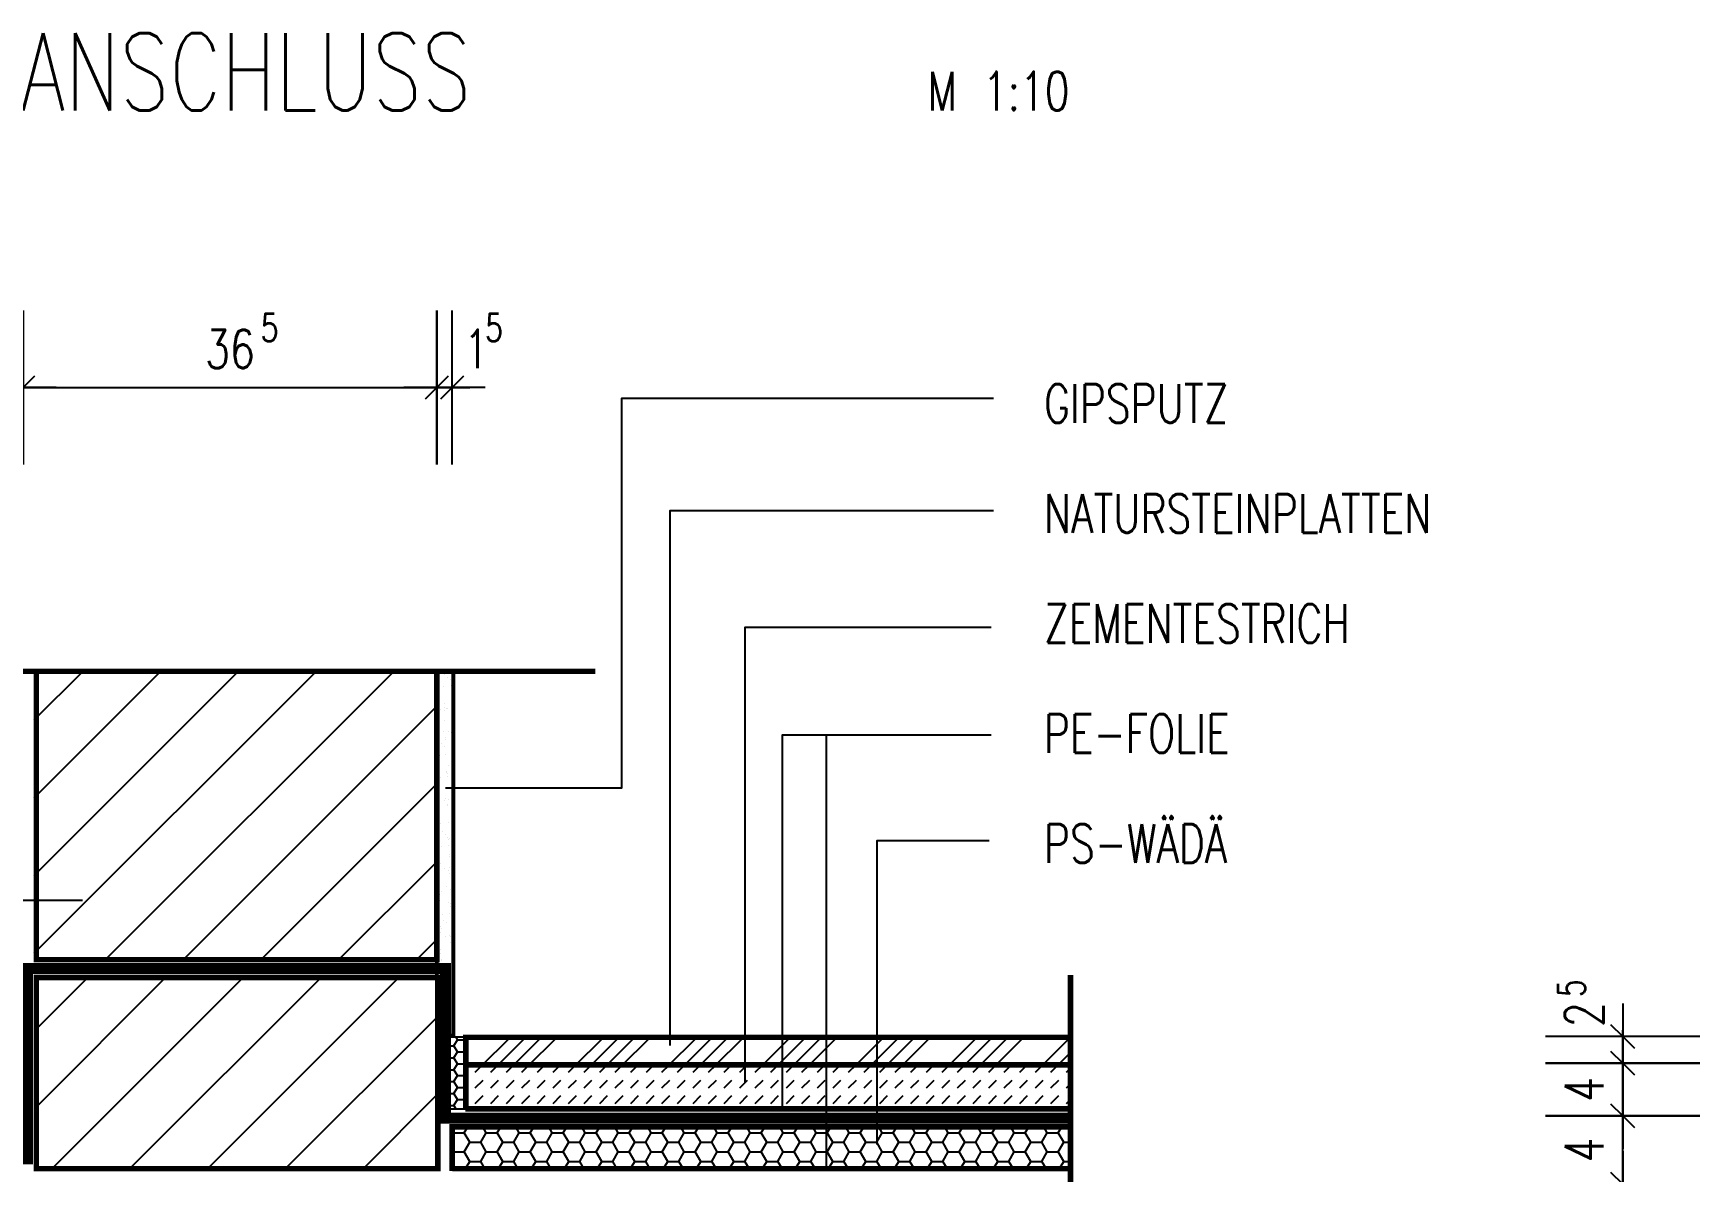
# Model space of a CAD drawing. Extents: x 0 to 21025, y 0 to 14850.
# Drawn here: x 6208 to 9995, y 4653 to 7240 of the extents above; entities that cross this region are included whole.
import ezdxf
from ezdxf.enums import TextEntityAlignment as Align

# ---------------------------------------------------------------- set-up
doc = ezdxf.new("R2010")
doc.units = 0
doc.header["$LTSCALE"] = 175
doc.linetypes.add('GESTRICHELT', pattern=[0.75, 0.5, -0.25])
doc.linetypes.add('GESTRICHELTX2', pattern=[1.5, 1, -0.5])
doc.layers.get('0').update_dxf_attribs({"linetype": 'CONTINUOUS'})
doc.layers.get('DEFPOINTS').update_dxf_attribs({"linetype": 'CONTINUOUS'})
for name, color, linetype in [('BEMASSUNG', 7, 'CONTINUOUS'), ('ESTRICH', 4, 'CONTINUOUS'), ('LEGENDE-35', 7, 'CONTINUOUS'), ('LEGENDE-70', 7, 'CONTINUOUS'), ('MAUERWERK', 6, 'CONTINUOUS'), ('PE-FOLIE', 1, 'GESTRICHELTX2'), ('SCHNITTKANTEN', 1, 'GESTRICHELT'), ('SCHRAFFUR', 2, 'CONTINUOUS')]:
    doc.layers.add(name, color=color, linetype=linetype)
doc.styles.get("Standard").update_dxf_attribs({"font": 'TXT.SHX', "width": 0.75})
doc.dimstyles.get("Standard").update_dxf_attribs({"dimtxt": 0.18, "dimasz": 0.18, "dimexe": 0.18, "dimexo": 0.0625, "dimgap": 0.09, "dimtad": 0, "dimtih": 1, "dimtoh": 1, "dimzin": 0, "dimcen": 0.09, "dimazin": 3, "dimtfac": 1, "dimtofl": 0, "dimtmove": 0, "dimatfit": 3})

# ---------------------------------------------------------------- blocks, each defined once
blk = doc.blocks.new('*X30')
at = {"color": 0}
for p, q in [((6215, 4800.786438), (6508.588562, 5094.375)), ((6215, 4977.563133), (6331.811867, 5094.375)), ((6250.990258, 4660), (6685.365258, 5094.375)), ((6427.766953, 4660), (6862.141953, 5094.375)), ((6604.543648, 4660), (7038.918648, 5094.375)), ((6781.320344, 4660), (7125, 5003.679656)), ((6958.097039, 4660), (7126.991073, 4828.894034))]:
    blk.add_line(p, q, dxfattribs=at)
blk = doc.blocks.new('*X31')
at = {"color": 0}
for p, q in [((7126.991073, 4952.582756), (7140.625, 4952.582756)), ((7126.991073, 4925.519463), (7140.625, 4925.519463)), ((7148.437467, 4939.051112), (7140.624967, 4952.582759)), ((7148.437467, 4911.987818), (7140.624967, 4925.519465)), ((7140.624986, 4952.582786), (7144.693448, 4959.629568)), ((7140.624986, 4925.519492), (7148.437486, 4939.051139)), ((7148.4375, 4939.051109), (7164.0625, 4939.051109)), ((7171.874967, 4925.519465), (7164.062467, 4939.051112)), ((7164.062486, 4939.051139), (7171.874986, 4952.582786)), ((7164.062486, 4911.987845), (7171.874986, 4925.519492)), ((7171.874967, 4952.582759), (7167.80649, 4959.629568)), ((7171.875, 4952.582756), (7187.5, 4952.582756)), ((7171.875, 4925.519463), (7187.5, 4925.519463)), ((7191.373001, 4945.874467), (7187.499967, 4952.582759)), ((7191.130539, 4919.23113), (7187.499967, 4925.519465)), ((7187.499986, 4952.582786), (7191.497051, 4959.505907)), ((7187.499986, 4925.519492), (7191.246824, 4932.009206)), ((7126.991073, 4898.456169), (7140.625, 4898.456169)), ((7148.437467, 4884.924524), (7140.624967, 4898.456171)), ((7140.624986, 4898.456198), (7148.437486, 4911.987845)), ((7148.4375, 4911.987816), (7164.0625, 4911.987816)), ((7171.874967, 4898.456171), (7164.062467, 4911.987818)), ((7164.062486, 4884.924551), (7171.874986, 4898.456198)), ((7171.875, 4898.456169), (7187.5, 4898.456169)), ((7190.888077, 4892.587792), (7187.499967, 4898.456171)), ((7187.499986, 4898.456198), (7190.996596, 4904.512504)), ((7126.991073, 4871.392875), (7140.625, 4871.392875)), ((7148.437467, 4857.861231), (7140.624967, 4871.392877)), ((7140.624986, 4871.392904), (7148.437486, 4884.924551)), ((7140.624986, 4844.329611), (7148.437486, 4857.861258)), ((7148.4375, 4884.924522), (7164.0625, 4884.924522)), ((7148.4375, 4857.861228), (7164.0625, 4857.861228)), ((7171.874967, 4871.392877), (7164.062467, 4884.924524)), ((7171.874967, 4844.329584), (7164.062467, 4857.86123)), ((7164.062486, 4857.861258), (7171.874986, 4871.392905)), ((7171.875, 4871.392875), (7187.5, 4871.392875)), ((7190.645615, 4865.944455), (7187.499967, 4871.392877)), ((7187.499986, 4871.392905), (7190.746368, 4877.015803)), ((7187.499986, 4844.329611), (7190.49614, 4849.519102)), ((7126.991073, 4844.329581), (7140.625, 4844.329581)), ((7126.991073, 4817.266288), (7140.625, 4817.266288)), ((7148.437467, 4830.797937), (7140.624967, 4844.329584)), ((7148.437467, 4803.734643), (7140.624967, 4817.26629)), ((7140.624986, 4817.266317), (7148.437486, 4830.797964)), ((7148.4375, 4830.797934), (7164.0625, 4830.797934)), ((7171.874967, 4817.26629), (7164.062467, 4830.797937)), ((7164.062486, 4830.797964), (7171.874986, 4844.329611)), ((7164.062486, 4803.73467), (7171.874986, 4817.266317)), ((7171.875, 4844.329581), (7187.5, 4844.329581)), ((7171.875, 4817.266288), (7187.5, 4817.266288)), ((7190.403153, 4839.301118), (7187.499967, 4844.329584)), ((7190.160691, 4812.657781), (7187.499967, 4817.26629)), ((7187.499986, 4817.266317), (7190.245912, 4822.0224)), ((7143.394522, 4795), (7148.437486, 4803.73467)), ((7148.4375, 4803.734641), (7164.0625, 4803.734641)), ((7169.105416, 4795), (7164.062467, 4803.734643))]:
    blk.add_line(p, q, dxfattribs=at)
blk = doc.blocks.new('*X32')
at = {"color": 0}
for p, q in [((7162.499968, 4741.489067), (7160, 4745.819138)), ((7160, 4737.158992), (7162.499985, 4741.489094)), ((7162.5, 4741.489065), (7187.5, 4741.489065)), ((7199.999967, 4719.838432), (7187.499967, 4741.489067)), ((7187.499985, 4741.489094), (7195.300511, 4755)), ((7224.999985, 4719.838459), (7237.499985, 4741.489094)), ((7237.499967, 4741.489067), (7229.699426, 4755)), ((7237.5, 4741.489065), (7262.5, 4741.489065)), ((7274.999967, 4719.838432), (7262.499967, 4741.489067)), ((7262.499985, 4741.489094), (7270.30051, 4755)), ((7299.999985, 4719.838459), (7312.499985, 4741.489094)), ((7312.499967, 4741.489067), (7304.699426, 4755)), ((7312.5, 4741.489065), (7337.5, 4741.489065)), ((7349.999967, 4719.838432), (7337.499967, 4741.489067)), ((7337.499985, 4741.489094), (7345.30051, 4755)), ((7374.999985, 4719.838459), (7387.499985, 4741.489095)), ((7387.499967, 4741.489067), (7379.699426, 4755)), ((7387.5, 4741.489065), (7412.5, 4741.489065)), ((7424.999967, 4719.838431), (7412.499967, 4741.489067)), ((7412.499985, 4741.489095), (7420.30051, 4755)), ((7449.999985, 4719.83846), (7462.499985, 4741.489095)), ((7462.499967, 4741.489066), (7454.699425, 4755)), ((7462.5, 4741.489065), (7487.5, 4741.489065)), ((7499.999966, 4719.838431), (7487.499966, 4741.489066)), ((7487.499984, 4741.489095), (7495.300509, 4755)), ((7524.999984, 4719.83846), (7537.499984, 4741.489095)), ((7537.499966, 4741.489066), (7529.699425, 4755)), ((7537.5, 4741.489065), (7562.5, 4741.489065)), ((7574.999966, 4719.838431), (7562.499966, 4741.489066)), ((7562.499984, 4741.489095), (7570.300509, 4755)), ((7599.999984, 4719.83846), (7612.499984, 4741.489095)), ((7612.499966, 4741.489066), (7604.699425, 4755)), ((7612.5, 4741.489065), (7637.5, 4741.489065)), ((7649.999966, 4719.838431), (7637.499966, 4741.489066)), ((7637.499984, 4741.489095), (7645.300509, 4755)), ((7674.999984, 4719.83846), (7687.499984, 4741.489095)), ((7687.499966, 4741.489066), (7679.699424, 4755)), ((7687.5, 4741.489065), (7712.5, 4741.489065)), ((7724.999966, 4719.838431), (7712.499966, 4741.489066)), ((7712.499984, 4741.489095), (7720.300508, 4755)), ((7749.999984, 4719.83846), (7762.499984, 4741.489095)), ((7762.499966, 4741.489066), (7754.699424, 4755)), ((7762.5, 4741.489065), (7787.5, 4741.489065)), ((7799.999966, 4719.838431), (7787.499966, 4741.489066)), ((7787.499983, 4741.489095), (7795.300508, 4755)), ((7824.999983, 4719.83846), (7837.499983, 4741.489095)), ((7837.499965, 4741.489066), (7829.699424, 4755)), ((7837.5, 4741.489065), (7862.5, 4741.489065)), ((7874.999965, 4719.838431), (7862.499965, 4741.489066)), ((7862.499983, 4741.489095), (7870.300508, 4755)), ((7899.999983, 4719.83846), (7912.499983, 4741.489096)), ((7912.499965, 4741.489066), (7904.699423, 4755)), ((7912.5, 4741.489065), (7937.5, 4741.489065)), ((7949.999965, 4719.83843), (7937.499965, 4741.489066)), ((7937.499983, 4741.489096), (7945.300507, 4755)), ((7974.999983, 4719.838461), (7987.499983, 4741.489096)), ((7987.499965, 4741.489065), (7979.699423, 4755)), ((7987.5, 4741.489065), (8012.5, 4741.489065)), ((8024.999965, 4719.83843), (8012.499965, 4741.489065)), ((8012.499983, 4741.489096), (8020.300507, 4755)), ((8049.999983, 4719.838461), (8062.499983, 4741.489096)), ((8062.499965, 4741.489065), (8054.699423, 4755)), ((8062.5, 4741.489065), (8087.5, 4741.489065)), ((8099.999965, 4719.83843), (8087.499965, 4741.489065)), ((8087.499982, 4741.489096), (8095.300507, 4755)), ((8124.999982, 4719.838461), (8137.499982, 4741.489096)), ((8137.499964, 4741.489065), (8129.699422, 4755)), ((8137.5, 4741.489065), (8162.5, 4741.489065)), ((8174.999964, 4719.83843), (8162.499964, 4741.489065)), ((8162.499982, 4741.489096), (8170.300506, 4755)), ((8199.999982, 4719.838461), (8212.499982, 4741.489096)), ((8212.499964, 4741.489065), (8204.699422, 4755)), ((8212.5, 4741.489065), (8237.5, 4741.489065)), ((8249.999964, 4719.83843), (8237.499964, 4741.489065)), ((8237.499982, 4741.489096), (8245.300506, 4755)), ((8274.999982, 4719.838461), (8287.499982, 4741.489096)), ((8287.499964, 4741.489065), (8279.699422, 4755)), ((8287.5, 4741.489065), (8312.5, 4741.489065)), ((8324.999964, 4719.83843), (8312.499964, 4741.489065)), ((8312.499982, 4741.489096), (8320.300506, 4755)), ((8349.999982, 4719.838461), (8362.499982, 4741.489096)), ((8362.499964, 4741.489065), (8354.699421, 4755)), ((8362.5, 4741.489065), (8387.5, 4741.489065)), ((8399.999964, 4719.83843), (8387.499964, 4741.489065)), ((8387.499981, 4741.489096), (8395.300505, 4755)), ((8424.999981, 4719.838461), (8437.499981, 4741.489097)), ((8437.499963, 4741.489065), (8429.699421, 4755)), ((8437.5, 4741.489065), (8462.5, 4741.489065)), ((8474.999963, 4719.838429), (8462.499963, 4741.489065)), ((8462.499981, 4741.489097), (8470.300505, 4755)), ((8499.999981, 4719.838462), (8512.499981, 4741.489097)), ((8512.499963, 4741.489064), (8504.699421, 4755)), ((8512.5, 4741.489065), (8537.5, 4741.489065)), ((8549.999963, 4719.838429), (8537.499963, 4741.489064)), ((8537.499981, 4741.489097), (8545.300505, 4755)), ((7162.499968, 4698.187797), (7160, 4702.517868)), ((7160, 4693.857722), (7162.499985, 4698.187824)), ((7162.5, 4698.187795), (7187.5, 4698.187795)), ((7199.999968, 4676.537162), (7187.499968, 4698.187797)), ((7187.499985, 4698.187824), (7199.999985, 4719.838459)), ((7200, 4719.83843), (7225, 4719.83843)), ((7237.499967, 4698.187797), (7224.999967, 4719.838432)), ((7224.999985, 4676.537189), (7237.499985, 4698.187824)), ((7237.5, 4698.187795), (7262.5, 4698.187795)), ((7274.999967, 4676.537162), (7262.499967, 4698.187797)), ((7262.499985, 4698.187824), (7274.999985, 4719.838459)), ((7275, 4719.83843), (7300, 4719.83843)), ((7312.499967, 4698.187797), (7299.999967, 4719.838432)), ((7299.999985, 4676.537189), (7312.499985, 4698.187824)), ((7312.5, 4698.187795), (7337.5, 4698.187795)), ((7349.999967, 4676.537161), (7337.499967, 4698.187797)), ((7337.499985, 4698.187824), (7349.999985, 4719.838459)), ((7350, 4719.83843), (7375, 4719.83843)), ((7387.499967, 4698.187796), (7374.999967, 4719.838432)), ((7374.999985, 4676.537189), (7387.499985, 4698.187824)), ((7387.5, 4698.187795), (7412.5, 4698.187795)), ((7424.999967, 4676.537161), (7412.499967, 4698.187796)), ((7412.499985, 4698.187824), (7424.999985, 4719.83846)), ((7425, 4719.83843), (7450, 4719.83843)), ((7462.499967, 4698.187796), (7449.999967, 4719.838431)), ((7449.999984, 4676.537189), (7462.499984, 4698.187825)), ((7462.5, 4698.187795), (7487.5, 4698.187795)), ((7499.999967, 4676.537161), (7487.499967, 4698.187796)), ((7487.499984, 4698.187825), (7499.999984, 4719.83846)), ((7500, 4719.83843), (7525, 4719.83843)), ((7537.499966, 4698.187796), (7524.999966, 4719.838431)), ((7524.999984, 4676.53719), (7537.499984, 4698.187825)), ((7537.5, 4698.187795), (7562.5, 4698.187795)), ((7574.999966, 4676.537161), (7562.499966, 4698.187796)), ((7562.499984, 4698.187825), (7574.999984, 4719.83846)), ((7575, 4719.83843), (7600, 4719.83843)), ((7612.499966, 4698.187796), (7599.999966, 4719.838431)), ((7599.999984, 4676.53719), (7612.499984, 4698.187825)), ((7612.5, 4698.187795), (7637.5, 4698.187795)), ((7649.999966, 4676.537161), (7637.499966, 4698.187796)), ((7637.499984, 4698.187825), (7649.999984, 4719.83846)), ((7650, 4719.83843), (7675, 4719.83843)), ((7687.499966, 4698.187796), (7674.999966, 4719.838431)), ((7674.999984, 4676.53719), (7687.499984, 4698.187825)), ((7687.5, 4698.187795), (7712.5, 4698.187795)), ((7724.999966, 4676.537161), (7712.499966, 4698.187796)), ((7712.499984, 4698.187825), (7724.999984, 4719.83846)), ((7725, 4719.83843), (7750, 4719.83843)), ((7762.499966, 4698.187796), (7749.999966, 4719.838431)), ((7749.999983, 4676.53719), (7762.499983, 4698.187825)), ((7762.5, 4698.187795), (7787.5, 4698.187795)), ((7799.999966, 4676.537161), (7787.499966, 4698.187796)), ((7787.499983, 4698.187825), (7799.999983, 4719.83846)), ((7800, 4719.83843), (7825, 4719.83843)), ((7837.499965, 4698.187796), (7824.999965, 4719.838431)), ((7824.999983, 4676.53719), (7837.499983, 4698.187825)), ((7837.5, 4698.187795), (7862.5, 4698.187795)), ((7874.999965, 4676.53716), (7862.499965, 4698.187796)), ((7862.499983, 4698.187825), (7874.999983, 4719.83846)), ((7875, 4719.83843), (7900, 4719.83843)), ((7912.499965, 4698.187795), (7899.999965, 4719.838431)), ((7899.999983, 4676.53719), (7912.499983, 4698.187825)), ((7912.5, 4698.187795), (7937.5, 4698.187795)), ((7949.999965, 4676.53716), (7937.499965, 4698.187795)), ((7937.499983, 4698.187825), (7949.999983, 4719.838461)), ((7950, 4719.83843), (7975, 4719.83843)), ((7987.499965, 4698.187795), (7974.999965, 4719.83843)), ((7974.999983, 4676.53719), (7987.499983, 4698.187826)), ((7987.5, 4698.187795), (8012.5, 4698.187795)), ((8024.999965, 4676.53716), (8012.499965, 4698.187795)), ((8012.499983, 4698.187826), (8024.999983, 4719.838461)), ((8025, 4719.83843), (8050, 4719.83843)), ((8062.499965, 4698.187795), (8049.999965, 4719.83843)), ((8049.999982, 4676.537191), (8062.499982, 4698.187826)), ((8062.5, 4698.187795), (8087.5, 4698.187795)), ((8099.999965, 4676.53716), (8087.499965, 4698.187795)), ((8087.499982, 4698.187826), (8099.999982, 4719.838461)), ((8100, 4719.83843), (8125, 4719.83843)), ((8137.499964, 4698.187795), (8124.999964, 4719.83843)), ((8124.999982, 4676.537191), (8137.499982, 4698.187826)), ((8137.5, 4698.187795), (8162.5, 4698.187795)), ((8174.999964, 4676.53716), (8162.499964, 4698.187795)), ((8162.499982, 4698.187826), (8174.999982, 4719.838461)), ((8175, 4719.83843), (8200, 4719.83843)), ((8212.499964, 4698.187795), (8199.999964, 4719.83843)), ((8199.999982, 4676.537191), (8212.499982, 4698.187826)), ((8212.5, 4698.187795), (8237.5, 4698.187795)), ((8249.999964, 4676.53716), (8237.499964, 4698.187795)), ((8237.499982, 4698.187826), (8249.999982, 4719.838461)), ((8250, 4719.83843), (8275, 4719.83843)), ((8287.499964, 4698.187795), (8274.999964, 4719.83843)), ((8274.999982, 4676.537191), (8287.499982, 4698.187826)), ((8287.5, 4698.187795), (8312.5, 4698.187795)), ((8324.999964, 4676.53716), (8312.499964, 4698.187795)), ((8312.499982, 4698.187826), (8324.999982, 4719.838461)), ((8325, 4719.83843), (8350, 4719.83843)), ((8362.499964, 4698.187795), (8349.999964, 4719.83843)), ((8349.999981, 4676.537191), (8362.499981, 4698.187826)), ((8362.5, 4698.187795), (8387.5, 4698.187795)), ((8399.999964, 4676.537159), (8387.499964, 4698.187795)), ((8387.499981, 4698.187826), (8399.999981, 4719.838461)), ((8400, 4719.83843), (8425, 4719.83843)), ((8437.499963, 4698.187794), (8424.999963, 4719.83843)), ((8424.999981, 4676.537191), (8437.499981, 4698.187826)), ((8437.5, 4698.187795), (8462.5, 4698.187795)), ((8474.999963, 4676.537159), (8462.499963, 4698.187794)), ((8462.499981, 4698.187826), (8474.999981, 4719.838462)), ((8475, 4719.83843), (8500, 4719.83843)), ((8512.499963, 4698.187794), (8499.999963, 4719.838429)), ((8499.999981, 4676.537191), (8512.499981, 4698.187827)), ((8512.5, 4698.187795), (8537.5, 4698.187795)), ((8549.999963, 4676.537159), (8537.499963, 4698.187794)), ((8537.499981, 4698.187827), (8549.999981, 4719.838462)), ((8550, 4719.83843), (8565, 4719.83843)), ((7190.452235, 4660), (7199.999985, 4676.537189)), ((7200, 4676.53716), (7225, 4676.53716)), ((7234.547702, 4660), (7224.999967, 4676.537162)), ((7265.452234, 4660), (7274.999985, 4676.537189)), ((7275, 4676.53716), (7300, 4676.53716)), ((7309.547702, 4660), (7299.999967, 4676.537162)), ((7340.452234, 4660), (7349.999985, 4676.537189)), ((7350, 4676.53716), (7375, 4676.53716)), ((7384.547702, 4660), (7374.999967, 4676.537161)), ((7415.452234, 4660), (7424.999985, 4676.537189)), ((7425, 4676.53716), (7450, 4676.53716)), ((7459.547701, 4660), (7449.999967, 4676.537161)), ((7490.452233, 4660), (7499.999984, 4676.53719)), ((7500, 4676.53716), (7525, 4676.53716)), ((7534.547701, 4660), (7524.999966, 4676.537161)), ((7565.452233, 4660), (7574.999984, 4676.53719)), ((7575, 4676.53716), (7600, 4676.53716)), ((7609.547701, 4660), (7599.999966, 4676.537161)), ((7640.452233, 4660), (7649.999984, 4676.53719)), ((7650, 4676.53716), (7675, 4676.53716)), ((7684.5477, 4660), (7674.999966, 4676.537161)), ((7715.452232, 4660), (7724.999984, 4676.53719)), ((7725, 4676.53716), (7750, 4676.53716)), ((7759.5477, 4660), (7749.999966, 4676.537161)), ((7790.452232, 4660), (7799.999983, 4676.53719)), ((7800, 4676.53716), (7825, 4676.53716)), ((7834.5477, 4660), (7824.999966, 4676.537161)), ((7865.452232, 4660), (7874.999983, 4676.53719)), ((7875, 4676.53716), (7900, 4676.53716)), ((7909.547699, 4660), (7899.999965, 4676.53716)), ((7940.452231, 4660), (7949.999983, 4676.53719)), ((7950, 4676.53716), (7975, 4676.53716)), ((7984.547699, 4660), (7974.999965, 4676.53716)), ((8015.452231, 4660), (8024.999983, 4676.537191)), ((8025, 4676.53716), (8050, 4676.53716)), ((8059.547699, 4660), (8049.999965, 4676.53716)), ((8090.452231, 4660), (8099.999982, 4676.537191)), ((8100, 4676.53716), (8125, 4676.53716)), ((8134.547698, 4660), (8124.999965, 4676.53716)), ((8165.45223, 4660), (8174.999982, 4676.537191)), ((8175, 4676.53716), (8200, 4676.53716)), ((8209.547698, 4660), (8199.999964, 4676.53716)), ((8240.45223, 4660), (8249.999982, 4676.537191)), ((8250, 4676.53716), (8275, 4676.53716)), ((8284.547698, 4660), (8274.999964, 4676.53716)), ((8315.45223, 4660), (8324.999982, 4676.537191)), ((8325, 4676.53716), (8350, 4676.53716)), ((8359.547697, 4660), (8349.999964, 4676.53716)), ((8390.45223, 4660), (8399.999981, 4676.537191)), ((8400, 4676.53716), (8425, 4676.53716)), ((8434.547697, 4660), (8424.999964, 4676.537159)), ((8465.452229, 4660), (8474.999981, 4676.537191)), ((8475, 4676.53716), (8500, 4676.53716)), ((8509.547697, 4660), (8499.999963, 4676.537159)), ((8540.452229, 4660), (8549.999981, 4676.537192)), ((8550, 4676.53716), (8565, 4676.53716))]:
    blk.add_line(p, q, dxfattribs=at)
blk = doc.blocks.new('*X33')
at = {"color": 0}
for p, q in [((7191.15625, 4893.059211), (7193.879546, 4895.782507)), ((7212.489168, 4879.03679), (7229.234885, 4895.782507)), ((7247.844507, 4879.03679), (7264.590224, 4895.782507)), ((7283.199846, 4879.03679), (7299.945563, 4895.782507)), ((7318.555185, 4879.03679), (7335.300902, 4895.782507)), ((7353.910524, 4879.03679), (7370.656241, 4895.782507)), ((7389.265863, 4879.03679), (7406.01158, 4895.782507)), ((7424.621202, 4879.03679), (7441.366919, 4895.782507)), ((7459.976542, 4879.03679), (7476.722258, 4895.782507)), ((7495.331881, 4879.03679), (7512.077597, 4895.782507)), ((7530.68722, 4879.03679), (7547.432936, 4895.782507)), ((7566.042559, 4879.03679), (7582.788276, 4895.782507)), ((7601.397898, 4879.03679), (7618.143615, 4895.782507)), ((7636.753237, 4879.03679), (7653.498954, 4895.782507)), ((7672.108576, 4879.03679), (7688.854293, 4895.782507)), ((7707.463915, 4879.03679), (7724.209632, 4895.782507)), ((7742.819254, 4879.03679), (7759.564971, 4895.782507)), ((7778.174593, 4879.03679), (7794.92031, 4895.782507)), ((7813.529932, 4879.03679), (7830.275649, 4895.782507)), ((7848.885271, 4879.03679), (7865.630988, 4895.782507)), ((7884.24061, 4879.03679), (7900.986327, 4895.782507)), ((7919.595949, 4879.03679), (7936.341666, 4895.782507)), ((7954.951288, 4879.03679), (7971.697005, 4895.782507)), ((7990.306627, 4879.03679), (8007.052344, 4895.782507)), ((8025.661966, 4879.03679), (8042.407683, 4895.782507)), ((8061.017306, 4879.03679), (8077.763022, 4895.782507)), ((8096.372645, 4879.03679), (8113.118361, 4895.782507)), ((8131.727984, 4879.03679), (8148.4737, 4895.782507)), ((8167.083323, 4879.03679), (8183.82904, 4895.782507)), ((8202.438662, 4879.03679), (8219.184379, 4895.782507)), ((8237.794001, 4879.03679), (8254.539718, 4895.782507)), ((8273.14934, 4879.03679), (8289.895057, 4895.782507)), ((8308.504679, 4879.03679), (8325.250396, 4895.782507)), ((8343.860018, 4879.03679), (8360.605735, 4895.782507)), ((8379.215357, 4879.03679), (8395.961074, 4895.782507)), ((8414.570696, 4879.03679), (8431.316413, 4895.782507)), ((8449.926035, 4879.03679), (8466.671752, 4895.782507)), ((8485.281374, 4879.03679), (8502.027091, 4895.782507)), ((8520.636713, 4879.03679), (8537.38243, 4895.782507)), ((8555.992052, 4879.03679), (8565, 4888.044738)), ((7191.15625, 4857.703872), (7194.811499, 4861.359121)), ((7212.489168, 4843.681451), (7230.166838, 4861.359121)), ((7247.844507, 4843.681451), (7265.522177, 4861.359121)), ((7283.199846, 4843.681451), (7300.877516, 4861.359121)), ((7318.555185, 4843.681451), (7336.232855, 4861.359121)), ((7353.910524, 4843.681451), (7371.588194, 4861.359121)), ((7389.265863, 4843.681451), (7406.943533, 4861.359121)), ((7424.621202, 4843.681451), (7442.298872, 4861.359121)), ((7459.976542, 4843.681451), (7477.654211, 4861.359121)), ((7495.331881, 4843.681451), (7513.00955, 4861.359121)), ((7530.68722, 4843.681451), (7548.364889, 4861.359121)), ((7566.042559, 4843.681451), (7583.720228, 4861.359121)), ((7601.397898, 4843.681451), (7619.075567, 4861.359121)), ((7636.753237, 4843.681451), (7654.430906, 4861.359121)), ((7672.108576, 4843.681451), (7689.786245, 4861.359121)), ((7707.463915, 4843.681451), (7725.141584, 4861.359121)), ((7742.819254, 4843.681451), (7760.496924, 4861.359121)), ((7778.174593, 4843.681451), (7795.852263, 4861.359121)), ((7813.529932, 4843.681451), (7831.207602, 4861.359121)), ((7848.885271, 4843.681451), (7866.562941, 4861.359121)), ((7884.24061, 4843.681451), (7901.91828, 4861.359121)), ((7919.595949, 4843.681451), (7937.273619, 4861.359121)), ((7954.951288, 4843.681451), (7972.628958, 4861.359121)), ((7990.306627, 4843.681451), (8007.984297, 4861.359121)), ((8025.661966, 4843.681451), (8043.339636, 4861.359121)), ((8061.017306, 4843.681451), (8078.694975, 4861.359121)), ((8096.372645, 4843.681451), (8114.050314, 4861.359121)), ((8131.727984, 4843.681451), (8149.405653, 4861.359121)), ((8167.083323, 4843.681451), (8184.760992, 4861.359121)), ((8202.438662, 4843.681451), (8220.116331, 4861.359121)), ((8237.794001, 4843.681451), (8255.47167, 4861.359121)), ((8273.14934, 4843.681451), (8290.827009, 4861.359121)), ((8308.504679, 4843.681451), (8326.182348, 4861.359121)), ((8343.860018, 4843.681451), (8361.537688, 4861.359121)), ((8379.215357, 4843.681451), (8396.893027, 4861.359121)), ((8414.570696, 4843.681451), (8432.248366, 4861.359121)), ((8449.926035, 4843.681451), (8467.603705, 4861.359121)), ((8485.281374, 4843.681451), (8502.959044, 4861.359121)), ((8520.636713, 4843.681451), (8538.314383, 4861.359121)), ((8555.992052, 4843.681451), (8565, 4852.689399)), ((7191.15625, 4822.348533), (7194.811499, 4826.003782)), ((7212.489168, 4808.326112), (7230.166838, 4826.003782)), ((7247.844507, 4808.326112), (7265.522177, 4826.003782)), ((7283.199846, 4808.326112), (7300.877516, 4826.003782)), ((7318.555185, 4808.326112), (7336.232855, 4826.003782)), ((7353.910524, 4808.326112), (7371.588194, 4826.003782)), ((7389.265863, 4808.326112), (7406.943533, 4826.003782)), ((7424.621202, 4808.326112), (7442.298872, 4826.003782)), ((7459.976542, 4808.326112), (7477.654211, 4826.003782)), ((7495.331881, 4808.326112), (7513.00955, 4826.003782)), ((7530.68722, 4808.326112), (7548.364889, 4826.003782)), ((7566.042559, 4808.326112), (7583.720228, 4826.003782)), ((7601.397898, 4808.326112), (7619.075567, 4826.003782)), ((7636.753237, 4808.326112), (7654.430906, 4826.003782)), ((7672.108576, 4808.326112), (7689.786245, 4826.003782)), ((7707.463915, 4808.326112), (7725.141584, 4826.003782)), ((7742.819254, 4808.326112), (7760.496924, 4826.003782)), ((7778.174593, 4808.326112), (7795.852263, 4826.003782)), ((7813.529932, 4808.326112), (7831.207602, 4826.003782)), ((7848.885271, 4808.326112), (7866.562941, 4826.003782)), ((7884.24061, 4808.326112), (7901.91828, 4826.003782)), ((7919.595949, 4808.326112), (7937.273619, 4826.003782)), ((7954.951288, 4808.326112), (7972.628958, 4826.003782)), ((7990.306627, 4808.326112), (8007.984297, 4826.003782)), ((8025.661966, 4808.326112), (8043.339636, 4826.003782)), ((8061.017306, 4808.326112), (8078.694975, 4826.003782)), ((8096.372645, 4808.326112), (8114.050314, 4826.003782)), ((8131.727984, 4808.326112), (8149.405653, 4826.003782)), ((8167.083323, 4808.326112), (8184.760992, 4826.003782)), ((8202.438662, 4808.326112), (8220.116331, 4826.003782)), ((8237.794001, 4808.326112), (8255.47167, 4826.003782)), ((8273.14934, 4808.326112), (8290.827009, 4826.003782)), ((8308.504679, 4808.326112), (8326.182348, 4826.003782)), ((8343.860018, 4808.326112), (8361.537688, 4826.003782)), ((8379.215357, 4808.326112), (8396.893027, 4826.003782)), ((8414.570696, 4808.326112), (8432.248366, 4826.003782)), ((8449.926035, 4808.326112), (8467.603705, 4826.003782)), ((8485.281374, 4808.326112), (8502.959044, 4826.003782)), ((8520.636713, 4808.326112), (8538.314383, 4826.003782)), ((8555.992052, 4808.326112), (8565, 4817.33406))]:
    blk.add_line(p, q, dxfattribs=at)
blk = doc.blocks.new('*X34')
at = {"color": 0}
for p, q in [((7228.452378, 4895), (7288.452378, 4955)), ((7263.807717, 4895), (7323.807717, 4955)), ((7299.163056, 4895), (7359.163056, 4955)), ((7334.518395, 4895), (7394.518395, 4955)), ((7440.584412, 4895), (7500.584412, 4955)), ((7475.939751, 4895), (7535.939751, 4955)), ((7511.29509, 4895), (7571.29509, 4955)), ((7546.650429, 4895), (7606.650429, 4955)), ((7652.716447, 4895), (7712.716447, 4955)), ((7688.071786, 4895), (7748.071786, 4955)), ((7723.427125, 4895), (7783.427125, 4955)), ((7758.782464, 4895), (7818.782464, 4955)), ((7864.848481, 4895), (7924.848481, 4955)), ((7900.20382, 4895), (7960.20382, 4955)), ((7935.559159, 4895), (7995.559159, 4955)), ((7970.914498, 4895), (8030.914498, 4955)), ((8076.980515, 4895), (8136.980515, 4955)), ((8112.335854, 4895), (8172.335854, 4955)), ((8147.691194, 4895), (8207.691194, 4955)), ((8183.046533, 4895), (8243.046533, 4955)), ((8289.11255, 4895), (8349.11255, 4955)), ((8324.467889, 4895), (8384.467889, 4955)), ((8359.823228, 4895), (8419.823228, 4955)), ((8395.178567, 4895), (8455.178567, 4955)), ((8501.244584, 4895), (8561.244584, 4955)), ((8536.599923, 4895), (8570, 4928.400077))]:
    blk.add_line(p, q, dxfattribs=at)
blk = doc.blocks.new('*X35')
at = {"color": 0}
for p, q in [((6210, 5149.339828), (6850.660172, 5790)), ((6210, 5326.116524), (6673.883476, 5790)), ((6210, 5502.893219), (6497.106781, 5790)), ((6210, 5679.669914), (6320.330086, 5790)), ((6372.436867, 5135), (7027.436867, 5790)), ((6549.213562, 5135), (7120, 5705.786438)), ((6725.990258, 5135), (7120, 5529.009742)), ((6902.766953, 5135), (7120, 5352.233047)), ((7079.543648, 5135), (7120, 5175.456352))]:
    blk.add_line(p, q, dxfattribs=at)
blk = doc.blocks.new('MASSHILFSLINIE')
for points in [[(0, -175), (0, 175)], [(75, 0), (-75, 0)], [(0, 0), (-26.516504, -26.516504)], [(0, 0), (26.516504, 26.516504)]]:
    blk.add_lwpolyline(points)
blk = doc.blocks.new('*D40')
at = {"color": 0, "linetype": 'BYBLOCK'}
blk.add_line((9820, 4226), (9820, 4624), dxfattribs=at)
at = {"layer": 'DEFPOINTS', "color": 0, "linetype": 'BYBLOCK'}
for p in [(8530, 4625), (9820, 4625), (7915, 4225)]:
    blk.add_point(p, dxfattribs=at)
at = {"color": 0, "linetype": 'BYBLOCK'}
for p, rotation in [((9820, 4625), 90), ((9820, 4225), 270)]:
    blk.add_blockref('MASSHILFSLINIE', p, dxfattribs=dict(at, rotation=rotation))
at = {"color": 0, "linetype": 'BYBLOCK', "width": 0.75}
blk.add_text('16', height=87.5, rotation=90, dxfattribs=at).set_placement((9732.5, 4425), align=Align.MIDDLE_CENTER)
blk = doc.blocks.new('*D41')
at = {"color": 0, "linetype": 'BYBLOCK'}
blk.add_line((9820, 4626), (9820, 4779), dxfattribs=at)
at = {"layer": 'DEFPOINTS', "color": 0, "linetype": 'BYBLOCK'}
for p in [(8555, 4780), (9820, 4780), (8530, 4625)]:
    blk.add_point(p, dxfattribs=at)
at = {"color": 0, "linetype": 'BYBLOCK'}
for p, rotation in [((9820, 4780), 90), ((9820, 4625), 270)]:
    blk.add_blockref('MASSHILFSLINIE', p, dxfattribs=dict(at, rotation=rotation))
at = {"color": 0, "linetype": 'BYBLOCK', "width": 0.75}
blk.add_text('4', height=87.5, rotation=90, dxfattribs=at).set_placement((9732.5, 4702.5), align=Align.MIDDLE_CENTER)
blk = doc.blocks.new('*D42')
at = {"color": 0, "linetype": 'BYBLOCK'}
blk.add_line((9820, 4781), (9820, 4899), dxfattribs=at)
at = {"layer": 'DEFPOINTS', "color": 0, "linetype": 'BYBLOCK'}
for p in [(8535, 4900), (9820, 4900), (8555, 4780)]:
    blk.add_point(p, dxfattribs=at)
at = {"color": 0, "linetype": 'BYBLOCK'}
for p, rotation in [((9820, 4900), 90), ((9820, 4780), 270)]:
    blk.add_blockref('MASSHILFSLINIE', p, dxfattribs=dict(at, rotation=rotation))
at = {"color": 0, "linetype": 'BYBLOCK', "width": 0.75}
blk.add_text('4', height=87.5, rotation=90, dxfattribs=at).set_placement((9732.5, 4840), align=Align.MIDDLE_CENTER)
blk = doc.blocks.new('*D48')
at = {"color": 0, "linetype": 'BYBLOCK'}
blk.add_line((9820, 4901), (9820, 4959), dxfattribs=at)
at = {"layer": 'DEFPOINTS', "color": 0, "linetype": 'BYBLOCK'}
for p in [(8540, 4960), (9820, 4960), (8535, 4900)]:
    blk.add_point(p, dxfattribs=at)
at = {"color": 0, "linetype": 'BYBLOCK'}
for p, rotation in [((9820, 4960), 90), ((9820, 4900), 270)]:
    blk.add_blockref('MASSHILFSLINIE', p, dxfattribs=dict(at, rotation=rotation))
at = {"color": 0, "linetype": 'BYBLOCK', "width": 0.75}
blk.add_text('2', height=87.5, rotation=90, dxfattribs=at).set_placement((9732.5, 5010), align=Align.MIDDLE_CENTER)
blk = doc.blocks.new('*D43')
at = {"color": 0, "linetype": 'BYBLOCK'}
blk.add_line((5966, 6435), (6184, 6435), dxfattribs=at)
at = {"layer": 'DEFPOINTS', "color": 0, "linetype": 'BYBLOCK'}
for p in [(6185, 6435), (5965, 5775), (6185, 5775)]:
    blk.add_point(p, dxfattribs=at)
at = {"color": 0, "linetype": 'BYBLOCK', "rotation": 180}
blk.add_blockref('MASSHILFSLINIE', (5965, 6435), dxfattribs=at)
at = {"color": 0, "linetype": 'BYBLOCK'}
blk.add_blockref('MASSHILFSLINIE', (6185, 6435), dxfattribs=at)
at = {"color": 0, "linetype": 'BYBLOCK', "width": 0.75}
blk.add_text('8', height=87.5, dxfattribs=at).set_placement((6075, 6522.5), align=Align.MIDDLE_CENTER)
blk = doc.blocks.new('*D44')
at = {"color": 0, "linetype": 'BYBLOCK'}
blk.add_line((6186, 6435), (7124, 6435), dxfattribs=at)
at = {"layer": 'DEFPOINTS', "color": 0, "linetype": 'BYBLOCK'}
for p in [(7125, 6435), (6185, 5775), (7125, 5780)]:
    blk.add_point(p, dxfattribs=at)
at = {"color": 0, "linetype": 'BYBLOCK', "rotation": 180}
blk.add_blockref('MASSHILFSLINIE', (6185, 6435), dxfattribs=at)
at = {"color": 0, "linetype": 'BYBLOCK'}
blk.add_blockref('MASSHILFSLINIE', (7125, 6435), dxfattribs=at)
at = {"color": 0, "linetype": 'BYBLOCK', "width": 0.75}
blk.add_text('36', height=87.5, dxfattribs=at).set_placement((6655, 6522.5), align=Align.MIDDLE_CENTER)
blk = doc.blocks.new('*D47')
at = {"color": 0, "linetype": 'BYBLOCK'}
blk.add_line((7126, 6435), (7159, 6435), dxfattribs=at)
at = {"layer": 'DEFPOINTS', "color": 0, "linetype": 'BYBLOCK'}
for p in [(7160, 6435), (7125, 5780), (7160, 5785)]:
    blk.add_point(p, dxfattribs=at)
at = {"color": 0, "linetype": 'BYBLOCK', "rotation": 180}
blk.add_blockref('MASSHILFSLINIE', (7125, 6435), dxfattribs=at)
at = {"color": 0, "linetype": 'BYBLOCK'}
blk.add_blockref('MASSHILFSLINIE', (7160, 6435), dxfattribs=at)
at = {"color": 0, "linetype": 'BYBLOCK', "width": 0.75}
blk.add_text('1', height=87.5, dxfattribs=at).set_placement((7215, 6522.5), align=Align.MIDDLE_CENTER)
blk = doc.blocks.new('*D46')
at = {"color": 0, "linetype": 'BYBLOCK'}
blk.add_line((3550, 4661), (3550, 5094), dxfattribs=at)
at = {"layer": 'DEFPOINTS', "color": 0, "linetype": 'BYBLOCK'}
for p in [(3550, 5095), (6220, 5095), (6220, 4660)]:
    blk.add_point(p, dxfattribs=at)
at = {"color": 0, "linetype": 'BYBLOCK'}
for p, rotation in [((3550, 5095), 90), ((3550, 4660), 270)]:
    blk.add_blockref('MASSHILFSLINIE', p, dxfattribs=dict(at, rotation=rotation))
at = {"color": 0, "linetype": 'BYBLOCK', "width": 0.75}
blk.add_text('16', height=87.5, rotation=90, dxfattribs=at).set_placement((3462.5, 4877.5), align=Align.MIDDLE_CENTER)

msp = doc.modelspace()

# ---------------------------------------------------------------- linework, layer by layer
at = {"color": 0}
for p, q in [((7142.870093, 5781.986207), (7142.870093, 5781.986207)), ((7148.866168, 5775.84639), (7148.866168, 5775.84639)), ((7157.300083, 5770.473394), (7157.300083, 5770.473394)), ((7157.527331, 5758.126357), (7157.527331, 5758.126357)), ((7125.379337, 5751.017427), (7125.379337, 5751.017427)), ((7130.361742, 5754.54994), (7130.361742, 5754.54994)), ((7140.643227, 5755.730697), (7140.643227, 5755.730697)), ((7132.541968, 5703.053961), (7132.541968, 5703.053961)), ((7141.531905, 5700.935382), (7141.531905, 5700.935382)), ((7141.903094, 5717.194222), (7141.903094, 5717.194222)), ((7143.646669, 5708.628944), (7143.646669, 5708.628944)), ((7147.333055, 5705.250993), (7147.333055, 5705.250993)), ((7148.801663, 5705.194591), (7148.801663, 5705.194591)), ((7127.32238, 5670.196123), (7127.32238, 5670.196123)), ((7128.203143, 5650.134666), (7128.203143, 5650.134666)), ((7140.571719, 5652.328087), (7140.571719, 5652.328087)), ((7143.162961, 5678.657747), (7143.162961, 5678.657747)), ((7150.98189, 5653.698612), (7150.98189, 5653.698612)), ((7157.684472, 5650.853337), (7157.684472, 5650.853337)), ((7135.041033, 5625.487075), (7135.041033, 5625.487075)), ((7143.474947, 5620.114079), (7143.474947, 5620.114079)), ((7144.422828, 5640.121271), (7144.422828, 5640.121271)), ((7145.602888, 5634.190737), (7145.602888, 5634.190737)), ((7126.472976, 5579.074411), (7126.472976, 5579.074411)), ((7131.846051, 5599.39632), (7131.846051, 5599.39632)), ((7145.682695, 5601.584796), (7145.682695, 5601.584796)), ((7151.1936, 5575.40503), (7151.1936, 5575.40503)), ((7159.01164, 5602.972738), (7159.01164, 5602.972738)), ((7159.627514, 5570.032034), (7159.627514, 5570.032034)), ((7127.706769, 5550.576067), (7127.706769, 5550.576067)), ((7134.026277, 5547.900342), (7134.026277, 5547.900342)), ((7146.379464, 5560.833475), (7146.379464, 5560.833475)), ((7146.942562, 5563.048321), (7146.942562, 5563.048321)), ((7150.065851, 5557.455524), (7150.065851, 5557.455524)), ((7150.285973, 5550.040971), (7150.285973, 5550.040971)), ((7127.249552, 5505.717148), (7127.249552, 5505.717148)), ((7130.935939, 5502.339197), (7130.935939, 5502.339197)), ((7142.056028, 5497.174468), (7142.056028, 5497.174468)), ((7143.859336, 5500.494022), (7143.859336, 5500.494022)), ((7148.20243, 5524.511845), (7148.20243, 5524.511845)), ((7152.466199, 5498.544993), (7152.466199, 5498.544993)), ((7129.649811, 5469.754764), (7129.649811, 5469.754764)), ((7148.335684, 5486.395268), (7148.335684, 5486.395268)), ((7149.462297, 5485.97537), (7149.462297, 5485.97537)), ((7129.205772, 5431.278941), (7129.205772, 5431.278941)), ((7133.330361, 5444.242701), (7133.330361, 5444.242701)), ((7137.368464, 5425.045715), (7137.368464, 5425.045715)), ((7145.802379, 5419.672719), (7145.802379, 5419.672719)), ((7150.722164, 5447.438894), (7150.722164, 5447.438894)), ((7160.011904, 5450.411978), (7160.011904, 5450.411978)), ((7160.49595, 5447.819119), (7160.49595, 5447.819119)), ((7125.100416, 5391.376197), (7125.100416, 5391.376197)), ((7126.198047, 5389.117673), (7126.198047, 5389.117673)), ((7135.510587, 5392.746722), (7135.510587, 5392.746722)), ((7149.11226, 5413.038006), (7149.11226, 5413.038006)), ((7151.770283, 5394.887352), (7151.770283, 5394.887352)), ((7151.982031, 5408.902419), (7151.982031, 5408.902419)), ((7152.798647, 5409.660055), (7152.798647, 5409.660055)), ((7127.457915, 5350.581197), (7127.457915, 5350.581197)), ((7129.982348, 5357.921679), (7129.982348, 5357.921679)), ((7130.034201, 5350.134707), (7130.034201, 5350.134707)), ((7133.668735, 5354.543728), (7133.668735, 5354.543728)), ((7143.540338, 5342.020848), (7143.540338, 5342.020848)), ((7153.241898, 5370.365944), (7153.241898, 5370.365944)), ((7153.521031, 5374.96367), (7153.521031, 5374.96367)), ((7153.950509, 5343.391373), (7153.950509, 5343.391373)), ((7161.954946, 5369.590674), (7161.954946, 5369.590674)), ((7128.717782, 5312.044722), (7128.717782, 5312.044722)), ((7151.06848, 5338.599799), (7151.06848, 5338.599799)), ((7154.501765, 5331.829468), (7154.501765, 5331.829468)), ((7129.977649, 5273.508246), (7129.977649, 5273.508246)), ((7131.938568, 5283.483472), (7131.938568, 5283.483472)), ((7131.977243, 5269.313404), (7131.977243, 5269.313404)), ((7134.81467, 5289.089081), (7134.81467, 5289.089081)), ((7146.186768, 5300.052663), (7146.186768, 5300.052663)), ((7151.845056, 5265.242536), (7151.845056, 5265.242536)), ((7155.761633, 5293.292993), (7155.761633, 5293.292993)), ((7161.98026, 5292.665499), (7161.98026, 5292.665499)), ((7126.584726, 5236.222578), (7126.584726, 5236.222578)), ((7131.237516, 5234.971771), (7131.237516, 5234.971771)), ((7136.994897, 5237.593103), (7136.994897, 5237.593103)), ((7153.254592, 5239.733732), (7153.254592, 5239.733732)), ((7155.531442, 5261.864585), (7155.531442, 5261.864585)), ((7157.0215, 5254.756518), (7157.0215, 5254.756518)), ((7162.339335, 5249.970618), (7162.339335, 5249.970618)), ((7132.497383, 5196.435296), (7132.497383, 5196.435296)), ((7132.715143, 5210.12621), (7132.715143, 5210.12621)), ((7136.40153, 5206.748259), (7136.40153, 5206.748259)), ((7139.695896, 5224.604355), (7139.695896, 5224.604355)), ((7148.12981, 5219.231359), (7148.12981, 5219.231359)), ((7153.801275, 5190.80433), (7153.801275, 5190.80433)), ((7155.434818, 5188.237754), (7155.434818, 5188.237754)), ((7158.281367, 5216.220042), (7158.281367, 5216.220042)), ((7133.75725, 5157.89882), (7133.75725, 5157.89882)), ((7145.024647, 5186.867229), (7145.024647, 5186.867229)), ((7155.848463, 5174.522311), (7155.848463, 5174.522311)), ((7159.541234, 5177.683567), (7159.541234, 5177.683567)), ((7132.361632, 5149.693348), (7132.361632, 5149.693348)), ((7134.671363, 5135.688003), (7134.671363, 5135.688003)), ((7135.017118, 5119.362345), (7135.017118, 5119.362345)), ((7136.29898, 5133.935462), (7136.29898, 5133.935462)), ((7154.577851, 5117.447067), (7154.577851, 5117.447067)), ((7158.264238, 5114.069116), (7158.264238, 5114.069116)), ((7160.801101, 5139.147091), (7160.801101, 5139.147091)), ((7128.069035, 5081.068958), (7128.069035, 5081.068958)), ((7136.276985, 5080.82587), (7136.276985, 5080.82587)), ((7138.479206, 5082.439483), (7138.479206, 5082.439483)), ((7148.5142, 5099.611303), (7148.5142, 5099.611303)), ((7154.738902, 5084.580113), (7154.738902, 5084.580113)), ((7162.060968, 5100.610616), (7162.060968, 5100.610616)), ((7125.87076, 5074.24504), (7125.87076, 5074.24504)), ((7134.304675, 5068.872044), (7134.304675, 5068.872044)), ((7135.447939, 5062.33074), (7135.447939, 5062.33074)), ((7137.536852, 5042.289394), (7137.536852, 5042.289394)), ((7139.134326, 5058.952789), (7139.134326, 5058.952789)), ((7156.534071, 5043.00886), (7156.534071, 5043.00886)), ((7138.796719, 5003.752919), (7138.796719, 5003.752919)), ((7142.023328, 5024.162996), (7142.023328, 5024.162996)), ((7146.508957, 5031.713609), (7146.508957, 5031.713609)), ((7150.457242, 5018.79), (7150.457242, 5018.79)), ((7156.919128, 5033.084134), (7156.919128, 5033.084134)), ((7137.404159, 4987.892534), (7137.404159, 4987.892534)), ((7137.78329, 4978.781843), (7137.78329, 4978.781843)), ((7140.056586, 4965.216443), (7140.056586, 4965.216443)), ((7157.310647, 4969.651598), (7157.310647, 4969.651598)), ((7158.175895, 4974.080951), (7158.175895, 4974.080951)), ((7160.997033, 4966.273647), (7160.997033, 4966.273647))]:
    msp.add_line(p, q, dxfattribs=at)
at = {"layer": 'BEMASSUNG'}
for points in [[(8390, 6410), (7545, 6410), (7545, 5525), (7145, 5525)], [(8390, 6155), (7655, 6155), (7655, 4940)], [(8385, 5890), (7825, 5890), (7825, 4855)], [(8385, 5645), (7910, 5645), (7910, 4790)], [(8010, 5645), (8010, 4655)], [(8380, 5405), (8125, 5405), (8125, 4715)], [(3390, 5270), (6320, 5270)]]:
    msp.add_lwpolyline(points, dxfattribs=at)
at = {"layer": 'ESTRICH', "const_width": 12.5}
for points in [[(7191.15625, 4895.782507), (7191.15625, 4958.282507), (8565, 4958.282507)], [(7191.15625, 4795.782507), (7191.15625, 4895.782507), (8565, 4895.782507)], [(8565, 4795.782507), (7190, 4795.782507)], [(8565, 4755), (7160, 4755), (7160, 4655)], [(7160, 4660), (8565, 4660)]]:
    msp.add_lwpolyline(points, dxfattribs=at)
at = {"layer": 'MAUERWERK'}
for points, const_width in [([(7125, 5790), (7125, 5135), (6215, 5135), (6215, 5790)], 12.5), ([(7125, 4962.28), (7162.5, 4962.28), (7162.5, 5790)], 8.75), ([(7125, 5790), (7125, 4962.28)], 8.75)]:
    msp.add_lwpolyline(points, dxfattribs=dict(at, const_width=const_width))
at = {"layer": 'MAUERWERK', "const_width": 12.5}
msp.add_lwpolyline([(6215, 4660), (7127.5, 4660), (7127.5, 5094.375), (6215, 5094.375)], close=True, dxfattribs=at)
at = {"layer": 'PE-FOLIE', "const_width": 25}
msp.add_lwpolyline([(6195, 4670), (6195, 5115), (7145, 5115), (7145, 4775), (8565, 4775)], dxfattribs=at)
at = {"layer": 'SCHNITTKANTEN', "const_width": 12.5}
for points in [[(5655, 5790), (7485, 5790)], [(8565, 5100), (8565, 3195)]]:
    msp.add_lwpolyline(points, dxfattribs=at)
at = {"layer": 'SCHRAFFUR'}
msp.add_lwpolyline([(7190, 4795), (7126.991073, 4795), (7126.991073, 4959.629568), (7191.498177, 4959.629568)], close=True, dxfattribs=at)

# ---------------------------------------------------------------- block references
for name in ['*X35', '*X30', '*X31', '*X34', '*X33', '*X32']:
    msp.add_blockref(name, (0, 0), dxfattribs=at)

# ---------------------------------------------------------------- texts
at = {"layer": 'BEMASSUNG', "width": 0.75}
for p in [(6725, 6540), (7235, 6540)]:
    msp.add_text('5', height=62.5, dxfattribs=at).set_placement(p)
msp.add_text('5', height=62.5, rotation=90, dxfattribs=at).set_placement((9735, 5050))
at = {"layer": 'LEGENDE-35', "width": 0.75}
for s, p in [('GIPSPUTZ', (8505, 6355)), ('NATURSTEINPLATTEN', (8505, 6105)), ('ZEMENTESTRICH', (8505, 5855)), ('PE-FOLIE', (8505, 5605)), ('PS-WÄDÄ', (8505, 5355))]:
    msp.add_text(s, height=87.5, dxfattribs=at).set_placement(p)
at = {"layer": 'LEGENDE-70', "width": 0.75}
for s, height, p in [('KELLERFUSSBODENAUFBAU MIT FUNDAMENTENANSCHLUSS', 175, (2070, 7065)), ('M 1:10', 87.5, (8240, 7065))]:
    msp.add_text(s, height=height, dxfattribs=at).set_placement(p)

# ---------------------------------------------------------------- dimensions: what is measured, and where the dimension line sits
at = {"layer": 'BEMASSUNG'}
for base, p1, p2, text, picture, middle in [((6185, 6435), (5965, 5775), (6185, 5775), '8', '*D43', (6075, 6522.5)), ((7125, 6435), (6185, 5775), (7125, 5780), '36', '*D44', (6655, 6522.5))]:
    dim = msp.add_linear_dim(base=base, p1=p1, p2=p2, text=text, dimstyle='Standard', dxfattribs=at)
    dim.commit()
    dim.dimension.update_dxf_attribs({"geometry": picture, "text_midpoint": middle})
dim = msp.add_linear_dim(base=(7160, 6435), p1=(7125, 5780), p2=(7160, 5785), text='1', dimstyle='Standard', dxfattribs=at)
dim.commit()
dim.dimension.update_dxf_attribs({"geometry": '*D47', "text_midpoint": (7215, 6522.5), "dimtype": 128})
dim = msp.add_linear_dim(base=(4565, 5095), p1=(7235, 4660), p2=(7235, 5095), angle=90, text='16', dimstyle='Standard', dxfattribs=at)
dim.commit()
dim.dimension.update_dxf_attribs({"geometry": '*D46', "text_midpoint": (4477.5, 4877.5), "insert": (1015, 0)})
dim = msp.add_linear_dim(base=(9820, 4960), p1=(8535, 4900), p2=(8540, 4960), angle=90, text='2', dimstyle='Standard', dxfattribs=at)
dim.commit()
dim.dimension.update_dxf_attribs({"geometry": '*D48', "text_midpoint": (9732.5, 5010), "dimtype": 128})
for base, p1, p2, text, picture, middle in [((9820, 4900), (8555, 4780), (8535, 4900), '4', '*D42', (9732.5, 4840)), ((9820, 4780), (8530, 4625), (8555, 4780), '4', '*D41', (9732.5, 4702.5)), ((9820, 4625), (7915, 4225), (8530, 4625), '16', '*D40', (9732.5, 4425))]:
    dim = msp.add_linear_dim(base=base, p1=p1, p2=p2, angle=90, text=text, dimstyle='Standard', dxfattribs=at)
    dim.commit()
    dim.dimension.update_dxf_attribs({"geometry": picture, "text_midpoint": middle})

doc.saveas('drawing.dxf')
